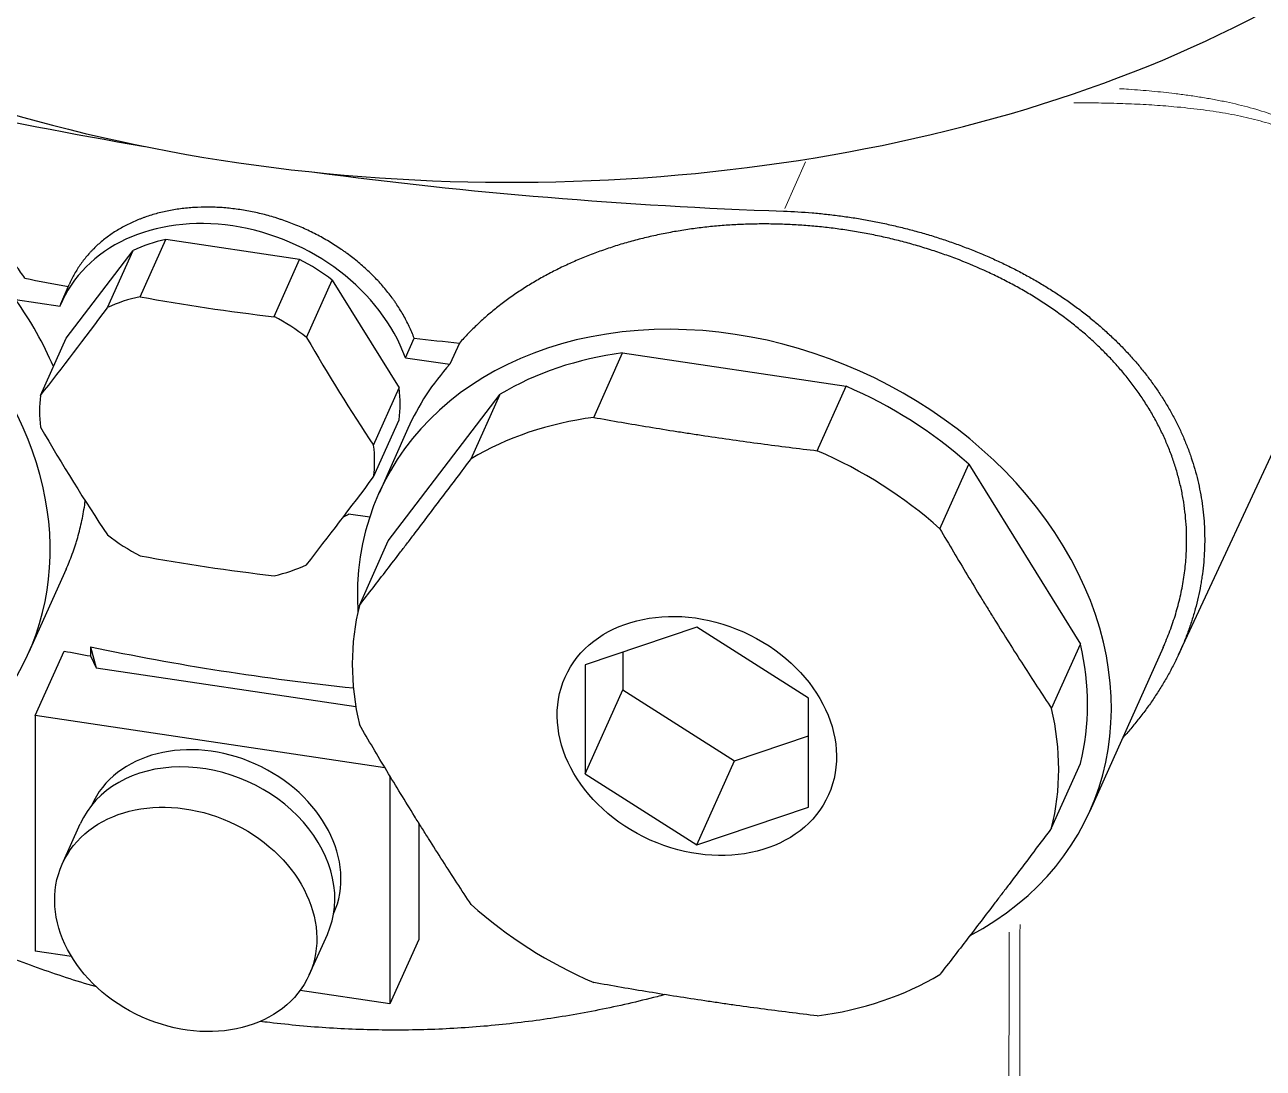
# Model space of a CAD drawing. Header units: millimetres. Extents: x 0 to 89100, y 0 to 63000.
# Drawn here: x 77914.38 to 77946.59, y 52885.99 to 52913.12 of the extents above; entities that cross this region are included whole.
import ezdxf

# ---------------------------------------------------------------- set-up
doc = ezdxf.new("R2010")
doc.units = ezdxf.units.MM
doc.header["$LTSCALE"] = 150
doc.layers.add('Visible', color=7, linetype='Continuous', lineweight=25)
doc.layers.add('Visible Narrow', color=7, linetype='Continuous', lineweight=18)

msp = doc.modelspace()

# ---------------------------------------------------------------- linework, layer by layer
at = {"layer": 'Visible'}
for p, q in [((77917.383, 52906.052), (77918.049, 52907.539)), ((77921.532, 52907.019), (77918.049, 52907.539)), ((77915.461, 52904.969), (77917.202, 52907.253)), ((77916.537, 52905.766), (77917.202, 52907.253)), ((77920.866, 52905.532), (77921.532, 52907.019)), ((77915.324, 52905.863), (77915.54, 52906.365)), ((77921.713, 52904.993), (77922.379, 52906.48)), ((77922.379, 52906.48), (77924.12, 52903.677)), ((77914.145, 52905.978), (77915.3, 52905.806)), ((77914.795, 52903.482), (77915.461, 52904.969)), ((77924.281, 52904.465), (77924.511, 52904.971)), ((77925.686, 52904.846), (77925.436, 52904.293)), ((77924.281, 52904.465), (77925.436, 52904.293)), ((77929.179, 52902.912), (77929.93, 52904.589)), ((77929.93, 52904.589), (77935.743, 52903.721)), ((77944.382, 52896.736), (77947.843, 52904.18)), ((77923.454, 52902.19), (77924.12, 52903.677)), ((77923.837, 52899.701), (77926.743, 52903.513)), ((77925.992, 52901.836), (77926.743, 52903.513)), ((77934.992, 52902.045), (77935.743, 52903.721)), ((77923.454, 52901.365), (77924.12, 52902.852)), ((77924.346, 52902.621), (77923.595, 52900.944)), ((77938.178, 52900.018), (77938.929, 52901.694)), ((77938.929, 52901.694), (77941.836, 52897.015)), ((77923.353, 52900.317), (77922.806, 52900.399)), ((77923.086, 52898.024), (77923.837, 52899.701)), ((77915.46, 52898.966), (77914.484, 52896.787)), ((77931.86, 52897.455), (77928.955, 52896.474)), ((77934.765, 52895.607), (77931.86, 52897.455)), ((77941.085, 52895.338), (77941.836, 52897.015)), ((77914.654, 52895.158), (77915.405, 52896.836)), ((77916.092, 52896.947), (77916.092, 52896.714)), ((77916.092, 52896.947), (77916.244, 52896.397)), ((77916.092, 52896.714), (77916.244, 52896.397)), ((77929.932, 52896.804), (77929.932, 52895.826)), ((77943.985, 52896.931), (77942.077, 52892.669)), ((77916.244, 52896.397), (77922.992, 52895.39)), ((77928.955, 52896.474), (77928.955, 52893.646)), ((77928.955, 52893.646), (77929.932, 52895.826)), ((77929.932, 52895.826), (77932.836, 52893.978)), ((77934.765, 52892.779), (77934.765, 52895.607)), ((77923.75, 52893.801), (77914.654, 52895.158)), ((77914.654, 52895.158), (77914.654, 52889.034)), ((77932.836, 52893.978), (77934.765, 52894.629)), ((77931.86, 52891.798), (77932.836, 52893.978)), ((77941.085, 52892.235), (77941.836, 52893.912)), ((77923.876, 52893.591), (77923.876, 52887.658)), ((77928.955, 52893.646), (77931.86, 52891.798)), ((77931.86, 52891.798), (77934.765, 52892.779)), ((77915.358, 52891.295), (77915.827, 52892.343)), ((77924.627, 52892.367), (77924.627, 52889.336)), ((77921.783, 52888.419), (77922.252, 52889.467)), ((77924.627, 52889.336), (77923.876, 52887.658)), ((77915.599, 52888.893), (77914.654, 52889.034)), ((77923.876, 52887.658), (77921.542, 52888.006))]:
    msp.add_line(p, q, dxfattribs=at)
for centre, major_axis, ratio, start_param, end_param in [((77927.017, 52925.685), (-28.854, 0), 0.57735, 0.268979, 2.312349), ((77938.749, 52952.02), (-75, -0.203), 0.584246, 1.125084, 1.281998), ((77905.243, 52900.925), (-9.241, 4.138), 0.790511, 2.946395, 6.478383), ((77938.749, 52952.02), (-75, -0.203), 0.584246, 1.3429, 1.507409), ((77919.79, 52903.911), (-4.449, 1.992), 0.790511, 3.794546, 6.310606), ((77919.79, 52903.911), (4.107, -1.839), 0.790511, 2.322121, 2.547043), ((77919.79, 52903.911), (4.107, -1.839), 0.790511, 1.274924, 1.499846), ((77938.749, 52948.018), (-75, -0.203), 0.584246, 1.238341, 1.254277), ((77919.125, 52902.424), (4.107, -1.839), 0.790511, 2.322121, 2.547043), ((77926.548, 52922.371), (29.715, 0), 0.57735, 4.398861, 4.519981), ((77905.994, 52902.602), (-9.241, 4.138), 0.790511, 3.852385, 4.070811), ((77923.089, 52921.203), (-15.949, -25.072), 0.111701, 0.859254, 0.980374), ((77919.125, 52902.424), (4.107, -1.839), 0.790511, 1.274924, 1.499846), ((77932.836, 52896.807), (-9.241, 4.138), 0.790511, 2.586185, 6.673441), ((77930.007, 52920.171), (-9.506, 28.153), 0.465649, 1.97648, 2.0976), ((77938.749, 52948.018), (-75, -0.203), 0.584246, 1.378208, 1.394152), ((77932.836, 52896.807), (8.659, -3.877), 0.790511, 2.232945, 2.63622), ((77933.587, 52898.484), (-9.241, 4.138), 0.790511, 6.034341, 6.283185), ((77919.125, 52902.424), (-4.107, 1.839), 0.790511, 0.227726, 0.452648), ((77919.79, 52903.911), (4.107, -1.839), 0.790511, 0.227726, 0.452648), ((77932.836, 52896.807), (8.659, -3.877), 0.790511, 1.185747, 1.589022), ((77932.085, 52895.13), (-8.659, 3.877), 0.790511, 5.374537, 5.777812), ((77923.089, 52917.835), (-9.506, 28.153), 0.465649, 1.97648, 2.0976), ((77919.125, 52902.424), (4.107, -1.839), 0.790511, 0.227726, 0.452648), ((77932.085, 52895.13), (-8.659, 3.877), 0.790511, 4.32734, 4.730615), ((77930.007, 52916.803), (-15.949, -25.072), 0.111701, 0.859254, 0.980374), ((77919.79, 52903.911), (-4.449, 1.992), 0.790511, 2.567968, 2.604143), ((77919.125, 52902.424), (4.107, -1.839), 0.790511, 4.416516, 4.641438), ((77926.548, 52915.635), (-29.715, 0), 0.57735, 1.257269, 1.378388), ((77919.125, 52902.424), (-4.107, 1.839), 0.790511, 2.322121, 2.547043), ((77932.085, 52895.13), (-8.659, 3.877), 0.790511, 0.13855, 0.541824), ((77932.836, 52896.807), (8.659, -3.877), 0.790511, 0.13855, 0.541824), ((77938.749, 52937.986), (-75, 0), 0.57735, 1.254286, 1.263947), ((77938.749, 52973.529), (46.871, 66.057), 0.886369, 3.509754, 3.604121), ((77932.085, 52895.13), (8.659, -3.877), 0.790511, 0.13855, 0.541824), ((77919.265, 52891.408), (-3.149, 1.41), 0.790511, 3.141624, 6.283154), ((77919.04, 52890.905), (3.212, -1.438), 0.790511, 0, 3.141593), ((77932.085, 52895.13), (8.659, -3.877), 0.790511, 4.32734, 4.730615), ((77932.085, 52895.13), (8.659, -3.877), 0.790511, 5.374537, 5.777812)]:
    msp.add_ellipse(centre, major_axis=major_axis, ratio=ratio, start_param=start_param, end_param=end_param, dxfattribs=at)
for centre, major_axis in [((77931.86, 52894.627), (3.423, -1.532)), ((77918.57, 52889.857), (-3.212, 1.438))]:
    msp.add_ellipse(centre, major_axis=major_axis, ratio=0.790511, dxfattribs=at)
for points, knots in [([(77914.384, 52906.532), (77914.312, 52906.64), (77914.237, 52906.746), (77914.161, 52906.851), (77914.085, 52906.957), (77914.006, 52907.061), (77913.926, 52907.165), (77913.845, 52907.268), (77913.763, 52907.371), (77913.679, 52907.473), (77913.595, 52907.574), (77913.509, 52907.674), (77913.421, 52907.773), (77913.378, 52907.823), (77913.333, 52907.872), (77913.289, 52907.921), (77913.244, 52907.97), (77913.199, 52908.018), (77913.154, 52908.067), (77913.062, 52908.164), (77912.969, 52908.26), (77912.875, 52908.355), (77912.78, 52908.45), (77912.683, 52908.543), (77912.585, 52908.636), (77912.486, 52908.729), (77912.386, 52908.82), (77912.285, 52908.911), (77912.183, 52909.001), (77912.08, 52909.09), (77911.975, 52909.177), (77911.871, 52909.265), (77911.765, 52909.351), (77911.657, 52909.436), (77911.55, 52909.521), (77911.441, 52909.604), (77911.332, 52909.686), (77911.222, 52909.768), (77911.111, 52909.848), (77910.999, 52909.926), (77910.887, 52910.005), (77910.774, 52910.082), (77910.661, 52910.157), (77910.547, 52910.232), (77910.433, 52910.306), (77910.317, 52910.377), (77910.26, 52910.413), (77910.202, 52910.449), (77910.144, 52910.484), (77910.086, 52910.519), (77910.028, 52910.553), (77909.97, 52910.588), (77909.853, 52910.656), (77909.735, 52910.723), (77909.617, 52910.788), (77909.498, 52910.853), (77909.379, 52910.916), (77909.259, 52910.978), (77909.14, 52911.04), (77909.019, 52911.1), (77908.898, 52911.158), (77908.778, 52911.216), (77908.657, 52911.272), (77908.535, 52911.327), (77908.414, 52911.381), (77908.292, 52911.433), (77908.17, 52911.484), (77908.048, 52911.535), (77907.925, 52911.584), (77907.803, 52911.631), (77907.68, 52911.678), (77907.558, 52911.723), (77907.435, 52911.766), (77907.312, 52911.809), (77907.189, 52911.851), (77907.067, 52911.89), (77906.944, 52911.93), (77906.821, 52911.967), (77906.698, 52912.003), (77906.576, 52912.038), (77906.453, 52912.072), (77906.331, 52912.103), (77906.208, 52912.135), (77906.086, 52912.164), (77905.964, 52912.192), (77905.843, 52912.22), (77905.721, 52912.246), (77905.6, 52912.269), (77905.478, 52912.293), (77905.358, 52912.315), (77905.237, 52912.334), (77905.177, 52912.344), (77905.117, 52912.353), (77905.057, 52912.362), (77904.997, 52912.371), (77904.938, 52912.379), (77904.878, 52912.387), (77904.758, 52912.403), (77904.639, 52912.417), (77904.521, 52912.428), (77904.402, 52912.44), (77904.284, 52912.449), (77904.167, 52912.457), (77904.049, 52912.465), (77903.933, 52912.47), (77903.817, 52912.473), (77903.7, 52912.477), (77903.585, 52912.478), (77903.471, 52912.477), (77903.356, 52912.477), (77903.242, 52912.474), (77903.13, 52912.469), (77903.017, 52912.464), (77902.905, 52912.457), (77902.795, 52912.448), (77902.684, 52912.439), (77902.575, 52912.427), (77902.467, 52912.414), (77902.358, 52912.401), (77902.251, 52912.385), (77902.146, 52912.368), (77902.04, 52912.351), (77901.936, 52912.331), (77901.833, 52912.309), (77901.73, 52912.288), (77901.628, 52912.264), (77901.528, 52912.239), (77901.428, 52912.213), (77901.329, 52912.186), (77901.232, 52912.156), (77901.134, 52912.126), (77901.038, 52912.094), (77900.943, 52912.06), (77900.848, 52912.026), (77900.754, 52911.99), (77900.662, 52911.952), (77900.569, 52911.914), (77900.479, 52911.874), (77900.389, 52911.832), (77900.3, 52911.789), (77900.213, 52911.745), (77900.127, 52911.698), (77900.041, 52911.652), (77899.956, 52911.604), (77899.874, 52911.553), (77899.791, 52911.503), (77899.71, 52911.45), (77899.631, 52911.396), (77899.552, 52911.341), (77899.475, 52911.285), (77899.4, 52911.227), (77899.325, 52911.168), (77899.252, 52911.108), (77899.18, 52911.046), (77899.109, 52910.984), (77899.04, 52910.92), (77898.973, 52910.855), (77898.905, 52910.789), (77898.84, 52910.721), (77898.777, 52910.652), (77898.713, 52910.582), (77898.651, 52910.511), (77898.592, 52910.437), (77898.532, 52910.364), (77898.474, 52910.288), (77898.419, 52910.211), (77898.363, 52910.133), (77898.31, 52910.054), (77898.258, 52909.973), (77898.207, 52909.892), (77898.158, 52909.809), (77898.111, 52909.725), (77898.064, 52909.64), (77898.019, 52909.554), (77897.976, 52909.466), (77897.954, 52909.42), (77897.932, 52909.372), (77897.91, 52909.325)], [0, 0, 0, 0, 0.547644, 0.547644, 0.547644, 1.094741, 1.094741, 1.094741, 1.640833, 1.640833, 1.640833, 2.185491, 2.185491, 2.185491, 2.457159, 2.457159, 2.457159, 2.728789, 2.728789, 2.728789, 3.27345, 3.27345, 3.27345, 3.819671, 3.819671, 3.819671, 4.367033, 4.367033, 4.367033, 4.915084, 4.915084, 4.915084, 5.463354, 5.463354, 5.463354, 6.011361, 6.011361, 6.011361, 6.558632, 6.558632, 6.558632, 7.104713, 7.104713, 7.104713, 7.649179, 7.649179, 7.649179, 7.920721, 7.920721, 7.920721, 8.192309, 8.192309, 8.192309, 8.736022, 8.736022, 8.736022, 9.280095, 9.280095, 9.280095, 9.824087, 9.824087, 9.824087, 10.367559, 10.367559, 10.367559, 10.910508, 10.910508, 10.910508, 11.453615, 11.453615, 11.453615, 11.996536, 11.996536, 11.996536, 12.539395, 12.539395, 12.539395, 13.082219, 13.082219, 13.082219, 13.625021, 13.625021, 13.625021, 14.167842, 14.167842, 14.167842, 14.710926, 14.710926, 14.710926, 15.254109, 15.254109, 15.254109, 15.525609, 15.525609, 15.525609, 15.797128, 15.797128, 15.797128, 16.341468, 16.341468, 16.341468, 16.887358, 16.887358, 16.887358, 17.434433, 17.434433, 17.434433, 17.982297, 17.982297, 17.982297, 18.53053, 18.53053, 18.53053, 19.078704, 19.078704, 19.078704, 19.626388, 19.626388, 19.626388, 20.173162, 20.173162, 20.173162, 20.718623, 20.718623, 20.718623, 21.2624, 21.2624, 21.2624, 21.806164, 21.806164, 21.806164, 22.351644, 22.351644, 22.351644, 22.898431, 22.898431, 22.898431, 23.446093, 23.446093, 23.446093, 23.994184, 23.994184, 23.994184, 24.542258, 24.542258, 24.542258, 25.089877, 25.089877, 25.089877, 25.636625, 25.636625, 25.636625, 26.182115, 26.182115, 26.182115, 26.726004, 26.726004, 26.726004, 27.269607, 27.269607, 27.269607, 27.814874, 27.814874, 27.814874, 28.361352, 28.361352, 28.361352, 28.908552, 28.908552, 28.908552, 29.455976, 29.455976, 29.455976, 30.003137, 30.003137, 30.003137, 30.294531, 30.294531, 30.294531, 30.294531]), ([(77924.511, 52904.971), (77924.491, 52905.023), (77924.47, 52905.074), (77924.448, 52905.126), (77924.427, 52905.178), (77924.404, 52905.229), (77924.379, 52905.28), (77924.355, 52905.331), (77924.33, 52905.382), (77924.303, 52905.433), (77924.277, 52905.483), (77924.25, 52905.534), (77924.221, 52905.584), (77924.192, 52905.633), (77924.163, 52905.683), (77924.132, 52905.732), (77924.101, 52905.781), (77924.069, 52905.829), (77924.037, 52905.878), (77924.02, 52905.902), (77924.004, 52905.925), (77923.987, 52905.949), (77923.97, 52905.973), (77923.953, 52905.997), (77923.936, 52906.02), (77923.901, 52906.068), (77923.865, 52906.115), (77923.828, 52906.161), (77923.791, 52906.208), (77923.753, 52906.254), (77923.715, 52906.299), (77923.676, 52906.345), (77923.636, 52906.39), (77923.595, 52906.435), (77923.554, 52906.48), (77923.512, 52906.524), (77923.469, 52906.567), (77923.427, 52906.611), (77923.383, 52906.654), (77923.338, 52906.696), (77923.294, 52906.739), (77923.249, 52906.781), (77923.202, 52906.822), (77923.156, 52906.863), (77923.109, 52906.903), (77923.062, 52906.943), (77923.014, 52906.983), (77922.965, 52907.022), (77922.916, 52907.061), (77922.867, 52907.099), (77922.817, 52907.136), (77922.767, 52907.173), (77922.742, 52907.192), (77922.716, 52907.21), (77922.691, 52907.228), (77922.665, 52907.246), (77922.64, 52907.264), (77922.614, 52907.282), (77922.562, 52907.317), (77922.51, 52907.352), (77922.456, 52907.386), (77922.403, 52907.42), (77922.349, 52907.453), (77922.295, 52907.486), (77922.24, 52907.519), (77922.185, 52907.55), (77922.129, 52907.581), (77922.073, 52907.612), (77922.017, 52907.643), (77921.96, 52907.672), (77921.903, 52907.702), (77921.846, 52907.73), (77921.788, 52907.758), (77921.73, 52907.786), (77921.672, 52907.813), (77921.613, 52907.839), (77921.555, 52907.865), (77921.496, 52907.89), (77921.436, 52907.914), (77921.377, 52907.938), (77921.317, 52907.961), (77921.257, 52907.984), (77921.198, 52908.006), (77921.137, 52908.028), (77921.077, 52908.048), (77921.047, 52908.058), (77921.017, 52908.068), (77920.987, 52908.078), (77920.956, 52908.088), (77920.926, 52908.098), (77920.896, 52908.107), (77920.835, 52908.126), (77920.774, 52908.143), (77920.713, 52908.16), (77920.591, 52908.194), (77920.469, 52908.223), (77920.346, 52908.25), (77920.284, 52908.263), (77920.223, 52908.275), (77920.161, 52908.286), (77920.1, 52908.297), (77920.038, 52908.307), (77919.976, 52908.316), (77919.853, 52908.334), (77919.73, 52908.349), (77919.608, 52908.359), (77919.546, 52908.365), (77919.485, 52908.369), (77919.424, 52908.372), (77919.363, 52908.376), (77919.302, 52908.378), (77919.241, 52908.379), (77919.12, 52908.382), (77918.999, 52908.381), (77918.879, 52908.375), (77918.819, 52908.373), (77918.76, 52908.369), (77918.7, 52908.364), (77918.641, 52908.36), (77918.582, 52908.354), (77918.523, 52908.347), (77918.464, 52908.341), (77918.406, 52908.333), (77918.348, 52908.324), (77918.29, 52908.316), (77918.232, 52908.306), (77918.175, 52908.295), (77918.118, 52908.285), (77918.061, 52908.273), (77918.005, 52908.261), (77917.949, 52908.248), (77917.894, 52908.234), (77917.839, 52908.22), (77917.784, 52908.205), (77917.73, 52908.19), (77917.677, 52908.173), (77917.623, 52908.157), (77917.57, 52908.139), (77917.518, 52908.121), (77917.492, 52908.112), (77917.466, 52908.103), (77917.441, 52908.093), (77917.415, 52908.084), (77917.389, 52908.074), (77917.364, 52908.064), (77917.313, 52908.043), (77917.263, 52908.022), (77917.213, 52908), (77917.164, 52907.978), (77917.115, 52907.955), (77917.067, 52907.931), (77917.018, 52907.907), (77916.971, 52907.882), (77916.924, 52907.856), (77916.878, 52907.831), (77916.832, 52907.804), (77916.787, 52907.776), (77916.741, 52907.749), (77916.697, 52907.72), (77916.654, 52907.691), (77916.61, 52907.661), (77916.568, 52907.631), (77916.526, 52907.6), (77916.485, 52907.569), (77916.444, 52907.537), (77916.404, 52907.505), (77916.365, 52907.472), (77916.326, 52907.439), (77916.288, 52907.405), (77916.25, 52907.371), (77916.214, 52907.336), (77916.178, 52907.3), (77916.16, 52907.282), (77916.142, 52907.264), (77916.125, 52907.246), (77916.108, 52907.228), (77916.091, 52907.21), (77916.074, 52907.191), (77916.04, 52907.154), (77916.007, 52907.116), (77915.975, 52907.078), (77915.944, 52907.039), (77915.913, 52907), (77915.883, 52906.96), (77915.853, 52906.92), (77915.824, 52906.879), (77915.797, 52906.838), (77915.769, 52906.796), (77915.743, 52906.754), (77915.717, 52906.712), (77915.692, 52906.669), (77915.667, 52906.626), (77915.644, 52906.582), (77915.621, 52906.538), (77915.598, 52906.494), (77915.577, 52906.449), (77915.564, 52906.421), (77915.552, 52906.393), (77915.54, 52906.365)], [0, 0, 0, 0, 0.256814, 0.256814, 0.256814, 0.513728, 0.513728, 0.513728, 0.77053, 0.77053, 0.77053, 1.027013, 1.027013, 1.027013, 1.282976, 1.282976, 1.282976, 1.538232, 1.538232, 1.538232, 1.665541, 1.665541, 1.665541, 1.792857, 1.792857, 1.792857, 2.048122, 2.048122, 2.048122, 2.30409, 2.30409, 2.30409, 2.560575, 2.560575, 2.560575, 2.817378, 2.817378, 2.817378, 3.07429, 3.07429, 3.07429, 3.331103, 3.331103, 3.331103, 3.587609, 3.587609, 3.587609, 3.843607, 3.843607, 3.843607, 4.098911, 4.098911, 4.098911, 4.226249, 4.226249, 4.226249, 4.353539, 4.353539, 4.353539, 4.608755, 4.608755, 4.608755, 4.864686, 4.864686, 4.864686, 5.121146, 5.121146, 5.121146, 5.377937, 5.377937, 5.377937, 5.634849, 5.634849, 5.634849, 5.891672, 5.891672, 5.891672, 6.148199, 6.148199, 6.148199, 6.404229, 6.404229, 6.404229, 6.659574, 6.659574, 6.659574, 6.786937, 6.786937, 6.786937, 6.914156, 6.914156, 6.914156, 7.168678, 7.168678, 7.168678, 7.67759, 7.67759, 7.67759, 7.932004, 7.932004, 7.932004, 8.186406, 8.186406, 8.186406, 8.695252, 8.695252, 8.695252, 8.949838, 8.949838, 8.949838, 9.204386, 9.204386, 9.204386, 9.714463, 9.714463, 9.714463, 9.97056, 9.97056, 9.97056, 10.227132, 10.227132, 10.227132, 10.483977, 10.483977, 10.483977, 10.740887, 10.740887, 10.740887, 10.99765, 10.99765, 10.99765, 11.254061, 11.254061, 11.254061, 11.50992, 11.50992, 11.50992, 11.765043, 11.765043, 11.765043, 11.892304, 11.892304, 11.892304, 12.019694, 12.019694, 12.019694, 12.275086, 12.275086, 12.275086, 12.531151, 12.531151, 12.531151, 12.787702, 12.787702, 12.787702, 13.044537, 13.044537, 13.044537, 13.301447, 13.301447, 13.301447, 13.558224, 13.558224, 13.558224, 13.81466, 13.81466, 13.81466, 14.070556, 14.070556, 14.070556, 14.32573, 14.32573, 14.32573, 14.453004, 14.453004, 14.453004, 14.580324, 14.580324, 14.580324, 14.83541, 14.83541, 14.83541, 15.090934, 15.090934, 15.090934, 15.3467, 15.3467, 15.3467, 15.602505, 15.602505, 15.602505, 15.858147, 15.858147, 15.858147, 16.113426, 16.113426, 16.113426, 16.270442, 16.270442, 16.270442, 16.270442]), ([(77934.117, 52908.276), (77934.364, 52908.268), (77934.612, 52908.253), (77934.859, 52908.232), (77934.983, 52908.222), (77935.106, 52908.21), (77935.229, 52908.197), (77935.353, 52908.183), (77935.476, 52908.168), (77935.598, 52908.152), (77935.721, 52908.135), (77935.844, 52908.117), (77935.967, 52908.098), (77936.09, 52908.078), (77936.212, 52908.057), (77936.334, 52908.035), (77936.456, 52908.012), (77936.578, 52907.988), (77936.7, 52907.962), (77936.821, 52907.937), (77936.943, 52907.909), (77937.063, 52907.881), (77937.184, 52907.852), (77937.304, 52907.822), (77937.424, 52907.791), (77937.543, 52907.759), (77937.662, 52907.726), (77937.78, 52907.691), (77937.899, 52907.657), (77938.016, 52907.621), (77938.133, 52907.583), (77938.25, 52907.546), (77938.366, 52907.507), (77938.481, 52907.467), (77938.596, 52907.427), (77938.71, 52907.385), (77938.823, 52907.342), (77938.936, 52907.299), (77939.049, 52907.255), (77939.16, 52907.209), (77939.271, 52907.164), (77939.381, 52907.117), (77939.49, 52907.069), (77939.544, 52907.045), (77939.598, 52907.02), (77939.652, 52906.995), (77939.706, 52906.971), (77939.76, 52906.946), (77939.813, 52906.92), (77939.92, 52906.869), (77940.026, 52906.817), (77940.13, 52906.763), (77940.236, 52906.71), (77940.339, 52906.655), (77940.442, 52906.598), (77940.545, 52906.542), (77940.647, 52906.484), (77940.747, 52906.425), (77940.848, 52906.366), (77940.947, 52906.305), (77941.045, 52906.244), (77941.144, 52906.182), (77941.24, 52906.119), (77941.336, 52906.055), (77941.431, 52905.99), (77941.525, 52905.925), (77941.618, 52905.858), (77941.71, 52905.791), (77941.801, 52905.724), (77941.891, 52905.654), (77941.981, 52905.585), (77942.069, 52905.515), (77942.155, 52905.444), (77942.241, 52905.372), (77942.326, 52905.3), (77942.409, 52905.226), (77942.492, 52905.153), (77942.574, 52905.078), (77942.653, 52905.003), (77942.733, 52904.927), (77942.811, 52904.851), (77942.887, 52904.773), (77942.963, 52904.696), (77943.037, 52904.617), (77943.11, 52904.537), (77943.183, 52904.457), (77943.254, 52904.376), (77943.323, 52904.294), (77943.392, 52904.212), (77943.46, 52904.129), (77943.526, 52904.044), (77943.592, 52903.96), (77943.656, 52903.875), (77943.718, 52903.789), (77943.78, 52903.702), (77943.84, 52903.615), (77943.898, 52903.527), (77943.956, 52903.439), (77944.012, 52903.349), (77944.066, 52903.259), (77944.12, 52903.17), (77944.172, 52903.079), (77944.222, 52902.987), (77944.272, 52902.896), (77944.32, 52902.803), (77944.366, 52902.71), (77944.411, 52902.618), (77944.455, 52902.524), (77944.496, 52902.43), (77944.537, 52902.336), (77944.576, 52902.241), (77944.613, 52902.145), (77944.65, 52902.05), (77944.685, 52901.954), (77944.717, 52901.858), (77944.749, 52901.762), (77944.78, 52901.665), (77944.808, 52901.567), (77944.836, 52901.47), (77944.862, 52901.371), (77944.885, 52901.272), (77944.909, 52901.173), (77944.93, 52901.074), (77944.949, 52900.974), (77944.968, 52900.874), (77944.985, 52900.774), (77944.999, 52900.673), (77945.014, 52900.572), (77945.026, 52900.471), (77945.035, 52900.369), (77945.045, 52900.268), (77945.052, 52900.166), (77945.057, 52900.064), (77945.062, 52899.962), (77945.065, 52899.86), (77945.065, 52899.758), (77945.066, 52899.656), (77945.064, 52899.554), (77945.059, 52899.452), (77945.055, 52899.35), (77945.048, 52899.247), (77945.039, 52899.145), (77945.03, 52899.044), (77945.019, 52898.942), (77945.005, 52898.84), (77944.998, 52898.79), (77944.991, 52898.739), (77944.983, 52898.688), (77944.975, 52898.638), (77944.967, 52898.587), (77944.958, 52898.537), (77944.939, 52898.435), (77944.919, 52898.334), (77944.896, 52898.233), (77944.873, 52898.132), (77944.848, 52898.031), (77944.821, 52897.931), (77944.793, 52897.83), (77944.764, 52897.729), (77944.732, 52897.629), (77944.7, 52897.529), (77944.665, 52897.429), (77944.629, 52897.33), (77944.592, 52897.23), (77944.554, 52897.131), (77944.513, 52897.033), (77944.472, 52896.935), (77944.429, 52896.837), (77944.384, 52896.739), (77944.339, 52896.642), (77944.291, 52896.546), (77944.242, 52896.45), (77944.193, 52896.354), (77944.141, 52896.259), (77944.088, 52896.164), (77944.035, 52896.07), (77943.979, 52895.977), (77943.922, 52895.884), (77943.865, 52895.792), (77943.806, 52895.7), (77943.745, 52895.609), (77943.714, 52895.564), (77943.683, 52895.519), (77943.652, 52895.474), (77943.62, 52895.43), (77943.588, 52895.385), (77943.556, 52895.34), (77943.491, 52895.252), (77943.424, 52895.163), (77943.356, 52895.076), (77943.287, 52894.989), (77943.216, 52894.903), (77943.144, 52894.817), (77943.074, 52894.735), (77943.003, 52894.654), (77942.93, 52894.574)], [0, 0, 0, 0, 0.992128, 0.992128, 0.992128, 1.48835, 1.48835, 1.48835, 1.984511, 1.984511, 1.984511, 2.481689, 2.481689, 2.481689, 2.980163, 2.980163, 2.980163, 3.479687, 3.479687, 3.479687, 3.979993, 3.979993, 3.979993, 4.480793, 4.480793, 4.480793, 4.981792, 4.981792, 4.981792, 5.482687, 5.482687, 5.482687, 5.983175, 5.983175, 5.983175, 6.482958, 6.482958, 6.482958, 6.981751, 6.981751, 6.981751, 7.479281, 7.479281, 7.479281, 7.727495, 7.727495, 7.727495, 7.975713, 7.975713, 7.975713, 8.473268, 8.473268, 8.473268, 8.972089, 8.972089, 8.972089, 9.471888, 9.471888, 9.471888, 9.972362, 9.972362, 9.972362, 10.473204, 10.473204, 10.473204, 10.974102, 10.974102, 10.974102, 11.474749, 11.474749, 11.474749, 11.974849, 11.974849, 11.974849, 12.47412, 12.47412, 12.47412, 12.9723, 12.9723, 12.9723, 13.469157, 13.469157, 13.469157, 13.965938, 13.965938, 13.965938, 14.464216, 14.464216, 14.464216, 14.963673, 14.963673, 14.963673, 15.463965, 15.463965, 15.463965, 15.964741, 15.964741, 15.964741, 16.465651, 16.465651, 16.465651, 16.96635, 16.96635, 16.96635, 17.466505, 17.466505, 17.466505, 17.965807, 17.965807, 17.965807, 18.463974, 18.463974, 18.463974, 18.960764, 18.960764, 18.960764, 19.457641, 19.457641, 19.457641, 19.956017, 19.956017, 19.956017, 20.45557, 20.45557, 20.45557, 20.955954, 20.955954, 20.955954, 21.456803, 21.456803, 21.456803, 21.957743, 21.957743, 21.957743, 22.458399, 22.458399, 22.458399, 22.958406, 22.958406, 22.958406, 23.457416, 23.457416, 23.457416, 23.955108, 23.955108, 23.955108, 24.203369, 24.203369, 24.203369, 24.451555, 24.451555, 24.451555, 24.949044, 24.949044, 24.949044, 25.447827, 25.447827, 25.447827, 25.947626, 25.947626, 25.947626, 26.448127, 26.448127, 26.448127, 26.948991, 26.948991, 26.948991, 27.449865, 27.449865, 27.449865, 27.950387, 27.950387, 27.950387, 28.450192, 28.450192, 28.450192, 28.948926, 28.948926, 28.948926, 29.446249, 29.446249, 29.446249, 29.694369, 29.694369, 29.694369, 29.942738, 29.942738, 29.942738, 30.440486, 30.440486, 30.440486, 30.939396, 30.939396, 30.939396, 31.419225, 31.419225, 31.419225, 31.419225]), ([(77944.596, 52899.716), (77944.596, 52899.827), (77944.594, 52899.937), (77944.588, 52900.048), (77944.582, 52900.158), (77944.573, 52900.268), (77944.562, 52900.378), (77944.55, 52900.488), (77944.536, 52900.598), (77944.519, 52900.707), (77944.502, 52900.816), (77944.482, 52900.925), (77944.459, 52901.033), (77944.447, 52901.087), (77944.435, 52901.141), (77944.422, 52901.195), (77944.41, 52901.249), (77944.396, 52901.303), (77944.382, 52901.356), (77944.353, 52901.463), (77944.322, 52901.57), (77944.288, 52901.676), (77944.254, 52901.782), (77944.217, 52901.887), (77944.178, 52901.991), (77944.138, 52902.096), (77944.096, 52902.2), (77944.051, 52902.302), (77944.029, 52902.354), (77944.006, 52902.405), (77943.982, 52902.456), (77943.958, 52902.507), (77943.934, 52902.557), (77943.909, 52902.608), (77943.858, 52902.709), (77943.806, 52902.809), (77943.75, 52902.909), (77943.695, 52903.008), (77943.637, 52903.107), (77943.576, 52903.204), (77943.515, 52903.302), (77943.452, 52903.398), (77943.387, 52903.494), (77943.321, 52903.589), (77943.253, 52903.683), (77943.182, 52903.776), (77943.112, 52903.869), (77943.039, 52903.961), (77942.964, 52904.052), (77942.889, 52904.142), (77942.812, 52904.231), (77942.733, 52904.319), (77942.653, 52904.407), (77942.572, 52904.493), (77942.489, 52904.578), (77942.405, 52904.663), (77942.32, 52904.747), (77942.232, 52904.829), (77942.144, 52904.912), (77942.054, 52904.993), (77941.962, 52905.073), (77941.87, 52905.153), (77941.776, 52905.231), (77941.679, 52905.308), (77941.583, 52905.385), (77941.485, 52905.461), (77941.385, 52905.535), (77941.285, 52905.61), (77941.183, 52905.682), (77941.079, 52905.754), (77940.976, 52905.825), (77940.87, 52905.895), (77940.763, 52905.963), (77940.656, 52906.031), (77940.547, 52906.097), (77940.437, 52906.162), (77940.327, 52906.227), (77940.215, 52906.29), (77940.102, 52906.351), (77939.989, 52906.413), (77939.875, 52906.472), (77939.759, 52906.53), (77939.644, 52906.588), (77939.527, 52906.645), (77939.409, 52906.699), (77939.173, 52906.808), (77938.932, 52906.91), (77938.686, 52907.006), (77938.562, 52907.054), (77938.438, 52907.1), (77938.312, 52907.144), (77938.187, 52907.189), (77938.06, 52907.232), (77937.932, 52907.272), (77937.804, 52907.313), (77937.675, 52907.353), (77937.546, 52907.39), (77937.416, 52907.427), (77937.286, 52907.463), (77937.154, 52907.496), (77937.023, 52907.53), (77936.891, 52907.562), (77936.759, 52907.592), (77936.626, 52907.622), (77936.493, 52907.65), (77936.36, 52907.676), (77936.226, 52907.702), (77936.092, 52907.726), (77935.958, 52907.748), (77935.824, 52907.771), (77935.69, 52907.791), (77935.555, 52907.81), (77935.488, 52907.819), (77935.421, 52907.827), (77935.353, 52907.836), (77935.286, 52907.844), (77935.219, 52907.852), (77935.151, 52907.859), (77935.016, 52907.874), (77934.881, 52907.886), (77934.746, 52907.897), (77934.611, 52907.908), (77934.475, 52907.917), (77934.34, 52907.924), (77934.204, 52907.931), (77934.069, 52907.936), (77933.934, 52907.939), (77933.798, 52907.942), (77933.663, 52907.943), (77933.528, 52907.942), (77933.393, 52907.942), (77933.258, 52907.939), (77933.123, 52907.934), (77932.988, 52907.93), (77932.854, 52907.923), (77932.719, 52907.914), (77932.652, 52907.91), (77932.585, 52907.905), (77932.519, 52907.9), (77932.452, 52907.895), (77932.385, 52907.889), (77932.319, 52907.883), (77932.185, 52907.87), (77932.052, 52907.855), (77931.92, 52907.839), (77931.787, 52907.822), (77931.655, 52907.804), (77931.523, 52907.783), (77931.391, 52907.763), (77931.26, 52907.74), (77931.13, 52907.716), (77931, 52907.691), (77930.87, 52907.664), (77930.741, 52907.636), (77930.612, 52907.607), (77930.485, 52907.577), (77930.358, 52907.544), (77930.231, 52907.512), (77930.105, 52907.477), (77929.981, 52907.441), (77929.856, 52907.404), (77929.733, 52907.366), (77929.611, 52907.326), (77929.489, 52907.286), (77929.368, 52907.243), (77929.249, 52907.199), (77929.13, 52907.155), (77929.012, 52907.11), (77928.896, 52907.062), (77928.838, 52907.038), (77928.781, 52907.014), (77928.724, 52906.989), (77928.667, 52906.965), (77928.61, 52906.939), (77928.553, 52906.914), (77928.44, 52906.862), (77928.328, 52906.809), (77928.218, 52906.754), (77928.108, 52906.699), (77927.999, 52906.642), (77927.892, 52906.583), (77927.784, 52906.524), (77927.679, 52906.463), (77927.575, 52906.401), (77927.471, 52906.338), (77927.369, 52906.274), (77927.268, 52906.208), (77927.168, 52906.142), (77927.069, 52906.074), (77926.973, 52906.004), (77926.876, 52905.935), (77926.782, 52905.863), (77926.689, 52905.79), (77926.597, 52905.718), (77926.507, 52905.643), (77926.418, 52905.567), (77926.33, 52905.491), (77926.244, 52905.414), (77926.161, 52905.335), (77926.077, 52905.256), (77925.996, 52905.176), (77925.917, 52905.095), (77925.877, 52905.054), (77925.838, 52905.013), (77925.8, 52904.971), (77925.762, 52904.93), (77925.724, 52904.888), (77925.686, 52904.846)], [0, 0, 0, 0, 0.542884, 0.542884, 0.542884, 1.085794, 1.085794, 1.085794, 1.628685, 1.628685, 1.628685, 2.17173, 2.17173, 2.17173, 2.443161, 2.443161, 2.443161, 2.714596, 2.714596, 2.714596, 3.25791, 3.25791, 3.25791, 3.801433, 3.801433, 3.801433, 4.344685, 4.344685, 4.344685, 4.616109, 4.616109, 4.616109, 4.887813, 4.887813, 4.887813, 5.43222, 5.43222, 5.43222, 5.97764, 5.97764, 5.97764, 6.523652, 6.523652, 6.523652, 7.069803, 7.069803, 7.069803, 7.61562, 7.61562, 7.61562, 8.160623, 8.160623, 8.160623, 8.704343, 8.704343, 8.704343, 9.247772, 9.247772, 9.247772, 9.792838, 9.792838, 9.792838, 10.339235, 10.339235, 10.339235, 10.886587, 10.886587, 10.886587, 11.434483, 11.434483, 11.434483, 11.982493, 11.982493, 11.982493, 12.530177, 12.530177, 12.530177, 13.077096, 13.077096, 13.077096, 13.622819, 13.622819, 13.622819, 14.16694, 14.16694, 14.16694, 15.255235, 15.255235, 15.255235, 15.801595, 15.801595, 15.801595, 16.348946, 16.348946, 16.348946, 16.896867, 16.896867, 16.896867, 17.444928, 17.444928, 17.444928, 17.992698, 17.992698, 17.992698, 18.539757, 18.539757, 18.539757, 19.085704, 19.085704, 19.085704, 19.630171, 19.630171, 19.630171, 19.901745, 19.901745, 19.901745, 20.173136, 20.173136, 20.173136, 20.715964, 20.715964, 20.715964, 21.258691, 21.258691, 21.258691, 21.801401, 21.801401, 21.801401, 22.344126, 22.344126, 22.344126, 22.887104, 22.887104, 22.887104, 23.430209, 23.430209, 23.430209, 23.701677, 23.701677, 23.701677, 23.973126, 23.973126, 23.973126, 24.517356, 24.517356, 24.517356, 25.063208, 25.063208, 25.063208, 25.610259, 25.610259, 25.610259, 26.158056, 26.158056, 26.158056, 26.706128, 26.706128, 26.706128, 27.254006, 27.254006, 27.254006, 27.801224, 27.801224, 27.801224, 28.347343, 28.347343, 28.347343, 28.891957, 28.891957, 28.891957, 29.163585, 29.163585, 29.163585, 29.435167, 29.435167, 29.435167, 29.979729, 29.979729, 29.979729, 30.525835, 30.525835, 30.525835, 31.07306, 31.07306, 31.07306, 31.620946, 31.620946, 31.620946, 32.169021, 32.169021, 32.169021, 32.716803, 32.716803, 32.716803, 33.263821, 33.263821, 33.263821, 33.809626, 33.809626, 33.809626, 34.353802, 34.353802, 34.353802, 34.625282, 34.625282, 34.625282, 34.897099, 34.897099, 34.897099, 34.897099]), ([(77929.179, 52902.912), (77929.418, 52902.869), (77929.657, 52902.827), (77929.897, 52902.785), (77930.136, 52902.744), (77930.377, 52902.703), (77930.617, 52902.663), (77930.858, 52902.624), (77931.099, 52902.585), (77931.34, 52902.547), (77931.461, 52902.528), (77931.582, 52902.509), (77931.703, 52902.491), (77931.824, 52902.472), (77931.945, 52902.454), (77932.066, 52902.436), (77932.308, 52902.399), (77932.551, 52902.364), (77932.794, 52902.33), (77933.037, 52902.295), (77933.281, 52902.262), (77933.525, 52902.23), (77933.769, 52902.197), (77934.013, 52902.165), (77934.257, 52902.135), (77934.502, 52902.104), (77934.747, 52902.074), (77934.992, 52902.045)], [0, 0, 0, 0, 1.001074, 1.001074, 1.001074, 2.00226, 2.00226, 2.00226, 3.003465, 3.003465, 3.003465, 3.504049, 3.504049, 3.504049, 4.004609, 4.004609, 4.004609, 5.005639, 5.005639, 5.005639, 6.006706, 6.006706, 6.006706, 7.00786, 7.00786, 7.00786, 8.009049, 8.009049, 8.009049, 8.009049]), ([(77923.086, 52898.024), (77923.204, 52898.176), (77923.322, 52898.329), (77923.441, 52898.482), (77923.559, 52898.636), (77923.678, 52898.79), (77923.798, 52898.945), (77923.917, 52899.1), (77924.037, 52899.257), (77924.158, 52899.414), (77924.218, 52899.492), (77924.278, 52899.571), (77924.339, 52899.65), (77924.399, 52899.729), (77924.459, 52899.808), (77924.52, 52899.888), (77924.641, 52900.047), (77924.763, 52900.206), (77924.885, 52900.367), (77925.007, 52900.528), (77925.129, 52900.689), (77925.252, 52900.852), (77925.374, 52901.014), (77925.498, 52901.177), (77925.621, 52901.342), (77925.744, 52901.506), (77925.868, 52901.671), (77925.992, 52901.836)], [0, 0, 0, 0, 1.001074, 1.001074, 1.001074, 2.00226, 2.00226, 2.00226, 3.003465, 3.003465, 3.003465, 3.504049, 3.504049, 3.504049, 4.004609, 4.004609, 4.004609, 5.005639, 5.005639, 5.005639, 6.006706, 6.006706, 6.006706, 7.00786, 7.00786, 7.00786, 8.009049, 8.009049, 8.009049, 8.009049]), ([(77915.46, 52898.966), (77915.487, 52899.026), (77915.513, 52899.087), (77915.538, 52899.148), (77915.566, 52899.218), (77915.594, 52899.288), (77915.62, 52899.359), (77915.646, 52899.43), (77915.67, 52899.502), (77915.694, 52899.573), (77915.706, 52899.609), (77915.717, 52899.645), (77915.728, 52899.681), (77915.739, 52899.718), (77915.75, 52899.754), (77915.76, 52899.79), (77915.781, 52899.863), (77915.801, 52899.937), (77915.819, 52900.01), (77915.838, 52900.084), (77915.855, 52900.159), (77915.87, 52900.234), (77915.886, 52900.309), (77915.901, 52900.384), (77915.914, 52900.46), (77915.927, 52900.535), (77915.939, 52900.612), (77915.95, 52900.688), (77915.952, 52900.706), (77915.954, 52900.724), (77915.957, 52900.742)], [38.271832, 38.271832, 38.271832, 38.271832, 38.611185, 38.611185, 38.611185, 38.998557, 38.998557, 38.998557, 39.385114, 39.385114, 39.385114, 39.578049, 39.578049, 39.578049, 39.770998, 39.770998, 39.770998, 40.157316, 40.157316, 40.157316, 40.544068, 40.544068, 40.544068, 40.931098, 40.931098, 40.931098, 41.318244, 41.318244, 41.318244, 41.408156, 41.408156, 41.408156, 41.408156]), ([(77938.178, 52900.018), (77938.296, 52899.816), (77938.414, 52899.615), (77938.533, 52899.415), (77938.652, 52899.214), (77938.771, 52899.015), (77938.89, 52898.816), (77939.01, 52898.618), (77939.13, 52898.42), (77939.25, 52898.223), (77939.31, 52898.125), (77939.371, 52898.026), (77939.431, 52897.928), (77939.491, 52897.83), (77939.552, 52897.733), (77939.612, 52897.635), (77939.733, 52897.44), (77939.855, 52897.246), (77939.977, 52897.053), (77940.099, 52896.859), (77940.221, 52896.667), (77940.344, 52896.476), (77940.467, 52896.284), (77940.59, 52896.094), (77940.713, 52895.904), (77940.837, 52895.715), (77940.961, 52895.526), (77941.085, 52895.338)], [0, 0, 0, 0, 1.001074, 1.001074, 1.001074, 2.00226, 2.00226, 2.00226, 3.003465, 3.003465, 3.003465, 3.504049, 3.504049, 3.504049, 4.004609, 4.004609, 4.004609, 5.005639, 5.005639, 5.005639, 6.006706, 6.006706, 6.006706, 7.00786, 7.00786, 7.00786, 8.009049, 8.009049, 8.009049, 8.009049]), ([(77943.985, 52896.931), (77944, 52896.965), (77944.015, 52896.998), (77944.029, 52897.032), (77944.061, 52897.104), (77944.091, 52897.177), (77944.119, 52897.25), (77944.148, 52897.323), (77944.175, 52897.396), (77944.202, 52897.47), (77944.228, 52897.543), (77944.252, 52897.617), (77944.276, 52897.691), (77944.3, 52897.765), (77944.322, 52897.839), (77944.343, 52897.913), (77944.364, 52897.987), (77944.384, 52898.062), (77944.402, 52898.136), (77944.42, 52898.211), (77944.438, 52898.286), (77944.453, 52898.361), (77944.485, 52898.51), (77944.512, 52898.661), (77944.533, 52898.811), (77944.543, 52898.886), (77944.553, 52898.962), (77944.561, 52899.037), (77944.569, 52899.113), (77944.575, 52899.188), (77944.58, 52899.264), (77944.591, 52899.414), (77944.596, 52899.565), (77944.596, 52899.716)], [38.262275, 38.262275, 38.262275, 38.262275, 38.433715, 38.433715, 38.433715, 38.804441, 38.804441, 38.804441, 39.174536, 39.174536, 39.174536, 39.543887, 39.543887, 39.543887, 39.912799, 39.912799, 39.912799, 40.28191, 40.28191, 40.28191, 40.651084, 40.651084, 40.651084, 41.389046, 41.389046, 41.389046, 41.758005, 41.758005, 41.758005, 42.127023, 42.127023, 42.127023, 42.864756, 42.864756, 42.864756, 42.864756]), ([(77925.992, 52890.242), (77925.868, 52890.43), (77925.744, 52890.619), (77925.621, 52890.808), (77925.498, 52890.998), (77925.374, 52891.188), (77925.252, 52891.38), (77925.129, 52891.571), (77925.007, 52891.764), (77924.885, 52891.957), (77924.824, 52892.053), (77924.763, 52892.15), (77924.702, 52892.247), (77924.641, 52892.344), (77924.58, 52892.442), (77924.52, 52892.539), (77924.399, 52892.734), (77924.278, 52892.93), (77924.158, 52893.127), (77924.037, 52893.324), (77923.917, 52893.522), (77923.798, 52893.72), (77923.678, 52893.919), (77923.559, 52894.118), (77923.441, 52894.319), (77923.322, 52894.519), (77923.204, 52894.72), (77923.086, 52894.922)], [0, 0, 0, 0, 1.001074, 1.001074, 1.001074, 2.00226, 2.00226, 2.00226, 3.003465, 3.003465, 3.003465, 3.504049, 3.504049, 3.504049, 4.004609, 4.004609, 4.004609, 5.005639, 5.005639, 5.005639, 6.006706, 6.006706, 6.006706, 7.00786, 7.00786, 7.00786, 8.009049, 8.009049, 8.009049, 8.009049]), ([(77941.085, 52892.235), (77940.961, 52892.07), (77940.837, 52891.905), (77940.713, 52891.741), (77940.59, 52891.577), (77940.467, 52891.413), (77940.344, 52891.251), (77940.221, 52891.088), (77940.099, 52890.927), (77939.977, 52890.766), (77939.916, 52890.686), (77939.855, 52890.606), (77939.794, 52890.526), (77939.734, 52890.446), (77939.673, 52890.366), (77939.612, 52890.287), (77939.491, 52890.128), (77939.37, 52889.97), (77939.25, 52889.813), (77939.13, 52889.656), (77939.01, 52889.5), (77938.89, 52889.344), (77938.771, 52889.189), (77938.652, 52889.035), (77938.533, 52888.881), (77938.414, 52888.728), (77938.296, 52888.575), (77938.178, 52888.423)], [0, 0, 0, 0, 1.001074, 1.001074, 1.001074, 2.00226, 2.00226, 2.00226, 3.003465, 3.003465, 3.003465, 3.504049, 3.504049, 3.504049, 4.004609, 4.004609, 4.004609, 5.005639, 5.005639, 5.005639, 6.006706, 6.006706, 6.006706, 7.00786, 7.00786, 7.00786, 8.009049, 8.009049, 8.009049, 8.009049]), ([(77940.387, 52877.573), (77941.83, 52878.099), (77943.198, 52878.714), (77945.741, 52880.118), (77946.915, 52880.907), (77949.022, 52882.659), (77949.956, 52883.622), (77951.521, 52885.719), (77952.152, 52886.855), (77953.024, 52889.259), (77953.262, 52890.526), (77953.276, 52891.799)], [5.528372, 5.528372, 5.528372, 5.528372, 5.728675, 5.728675, 5.929002, 5.929002, 6.129329, 6.129329, 6.329655, 6.329655, 6.529982, 6.529982, 6.529982, 6.529982]), ([(77916.249, 52888.1), (77916.209, 52888.111), (77916.169, 52888.123), (77916.128, 52888.135), (77915.875, 52888.211), (77915.623, 52888.289), (77915.373, 52888.372), (77915.122, 52888.454), (77914.871, 52888.54), (77914.622, 52888.63), (77914.373, 52888.719), (77914.124, 52888.812), (77913.876, 52888.909), (77913.629, 52889.006), (77913.382, 52889.106), (77913.136, 52889.21), (77912.891, 52889.314), (77912.646, 52889.421), (77912.403, 52889.532), (77912.159, 52889.642), (77911.917, 52889.756), (77911.676, 52889.874), (77911.54, 52889.94), (77911.404, 52890.008), (77911.268, 52890.076)], [39.620592, 39.620592, 39.620592, 39.620592, 39.790553, 39.790553, 39.790553, 40.860902, 40.860902, 40.860902, 41.931996, 41.931996, 41.931996, 43.005408, 43.005408, 43.005408, 44.080864, 44.080864, 44.080864, 45.158043, 45.158043, 45.158043, 46.236587, 46.236587, 46.236587, 46.847413, 46.847413, 46.847413, 46.847413]), ([(77934.992, 52887.348), (77934.747, 52887.377), (77934.502, 52887.407), (77934.257, 52887.438), (77934.013, 52887.468), (77933.769, 52887.5), (77933.525, 52887.533), (77933.281, 52887.565), (77933.037, 52887.599), (77932.794, 52887.633), (77932.673, 52887.65), (77932.551, 52887.667), (77932.43, 52887.685), (77932.308, 52887.703), (77932.187, 52887.721), (77932.066, 52887.739), (77931.824, 52887.775), (77931.582, 52887.812), (77931.34, 52887.85), (77931.099, 52887.888), (77930.858, 52887.927), (77930.617, 52887.967), (77930.377, 52888.006), (77930.137, 52888.047), (77929.897, 52888.088), (77929.657, 52888.13), (77929.418, 52888.172), (77929.179, 52888.215)], [0, 0, 0, 0, 1.001074, 1.001074, 1.001074, 2.00226, 2.00226, 2.00226, 3.003465, 3.003465, 3.003465, 3.504049, 3.504049, 3.504049, 4.004609, 4.004609, 4.004609, 5.005639, 5.005639, 5.005639, 6.006706, 6.006706, 6.006706, 7.00786, 7.00786, 7.00786, 8.009049, 8.009049, 8.009049, 8.009049]), ([(77931.027, 52887.9), (77930.96, 52887.882), (77930.892, 52887.864), (77930.825, 52887.847), (77930.575, 52887.782), (77930.324, 52887.721), (77930.072, 52887.663), (77929.82, 52887.606), (77929.567, 52887.551), (77929.313, 52887.501), (77929.059, 52887.45), (77928.803, 52887.403), (77928.547, 52887.36), (77928.291, 52887.316), (77928.034, 52887.277), (77927.776, 52887.24), (77927.518, 52887.204), (77927.26, 52887.172), (77927.001, 52887.143), (77926.742, 52887.114), (77926.482, 52887.089), (77926.222, 52887.068), (77925.962, 52887.047), (77925.702, 52887.029), (77925.441, 52887.016), (77925.181, 52887.002), (77924.92, 52886.992), (77924.659, 52886.985), (77924.398, 52886.979), (77924.137, 52886.977), (77923.876, 52886.978), (77923.615, 52886.979), (77923.354, 52886.984), (77923.093, 52886.993), (77922.832, 52887.002), (77922.572, 52887.014), (77922.312, 52887.031), (77922.052, 52887.047), (77921.792, 52887.067), (77921.532, 52887.091), (77921.272, 52887.115), (77921.012, 52887.142), (77920.752, 52887.173), (77920.671, 52887.183), (77920.589, 52887.193), (77920.508, 52887.204)], [19.083388, 19.083388, 19.083388, 19.083388, 19.374126, 19.374126, 19.374126, 20.452156, 20.452156, 20.452156, 21.531469, 21.531469, 21.531469, 22.611597, 22.611597, 22.611597, 23.692073, 23.692073, 23.692073, 24.772438, 24.772438, 24.772438, 25.852241, 25.852241, 25.852241, 26.931051, 26.931051, 26.931051, 28.008461, 28.008461, 28.008461, 29.084094, 29.084094, 29.084094, 30.157612, 30.157612, 30.157612, 31.228726, 31.228726, 31.228726, 32.298734, 32.298734, 32.298734, 33.368709, 33.368709, 33.368709, 33.704126, 33.704126, 33.704126, 33.704126])]:
    msp.add_open_spline(points, degree=3, knots=knots, dxfattribs=at)
at = {"layer": 'Visible Narrow'}
msp.add_line((77934.146, 52908.344), (77934.685, 52909.562), dxfattribs=at)
msp.add_ellipse((77927.017, 52891.893), major_axis=(26.259, 0), ratio=0.57735, start_param=5.292201, end_param=6.225182, dxfattribs=at)
for points, knots in [([(77947.691, 52903.744), (77947.708, 52903.778), (77947.724, 52903.812), (77947.792, 52903.953), (77947.843, 52904.061), (77947.943, 52904.277), (77947.992, 52904.386), (77948.087, 52904.605), (77948.133, 52904.715), (77948.224, 52904.936), (77948.268, 52905.046), (77948.338, 52905.23), (77948.364, 52905.302), (77948.417, 52905.447), (77948.443, 52905.519), (77948.493, 52905.665), (77948.517, 52905.738), (77948.564, 52905.883), (77948.587, 52905.956), (77948.631, 52906.102), (77948.652, 52906.174), (77948.693, 52906.32), (77948.712, 52906.393), (77948.767, 52906.61), (77948.801, 52906.754), (77948.853, 52907.014), (77948.874, 52907.13), (77948.899, 52907.301), (77948.907, 52907.358), (77948.921, 52907.47), (77948.927, 52907.526), (77948.938, 52907.636), (77948.942, 52907.691), (77948.949, 52907.799), (77948.952, 52907.852), (77948.955, 52907.957), (77948.956, 52908.009), (77948.955, 52908.111), (77948.954, 52908.161), (77948.95, 52908.271), (77948.946, 52908.331), (77948.935, 52908.447), (77948.929, 52908.504), (77948.913, 52908.615), (77948.904, 52908.669), (77948.883, 52908.774), (77948.871, 52908.825), (77948.833, 52908.974), (77948.803, 52909.068), (77948.752, 52909.2), (77948.733, 52909.243), (77948.695, 52909.326), (77948.676, 52909.366), (77948.63, 52909.452), (77948.604, 52909.497), (77948.55, 52909.583), (77948.522, 52909.625), (77948.463, 52909.706), (77948.433, 52909.745), (77948.371, 52909.82), (77948.339, 52909.856), (77948.273, 52909.927), (77948.239, 52909.961), (77948.17, 52910.026), (77948.135, 52910.058), (77948.063, 52910.119), (77948.026, 52910.149), (77947.951, 52910.207), (77947.913, 52910.235), (77947.835, 52910.289), (77947.796, 52910.316), (77947.715, 52910.367), (77947.675, 52910.392), (77947.592, 52910.44), (77947.55, 52910.463), (77947.464, 52910.509), (77947.421, 52910.531), (77947.334, 52910.574), (77947.29, 52910.595), (77947.2, 52910.636), (77947.155, 52910.655), (77947.063, 52910.694), (77947.017, 52910.713), (77946.923, 52910.749), (77946.876, 52910.767), (77946.828, 52910.784), (77946.735, 52910.818), (77946.641, 52910.85), (77946.448, 52910.91), (77946.35, 52910.939), (77946.151, 52910.994), (77946.049, 52911.02), (77945.843, 52911.07), (77945.738, 52911.093), (77945.526, 52911.138), (77945.418, 52911.16), (77945.199, 52911.2), (77945.087, 52911.219), (77944.862, 52911.256), (77944.747, 52911.273), (77944.515, 52911.306), (77944.398, 52911.321), (77944.184, 52911.347), (77944.087, 52911.358), (77943.893, 52911.378), (77943.794, 52911.388), (77943.596, 52911.407), (77943.495, 52911.415), (77943.293, 52911.431), (77943.191, 52911.439), (77943.009, 52911.451), (77942.931, 52911.456), (77942.851, 52911.461)], [5.657792, 5.657792, 5.657792, 5.657792, 5.806951, 5.806951, 6.280698, 6.280698, 6.754355, 6.754355, 7.227813, 7.227813, 7.701139, 7.701139, 8.008083, 8.008083, 8.314959, 8.314959, 8.621722, 8.621722, 8.928404, 8.928404, 9.234506, 9.234506, 9.540516, 9.540516, 10.152199, 10.152199, 10.65125, 10.65125, 10.900631, 10.900631, 11.14997, 11.14997, 11.399075, 11.399075, 11.64816, 11.64816, 11.897231, 11.897231, 12.146309, 12.146309, 12.454248, 12.454248, 12.762242, 12.762242, 13.070382, 13.070382, 13.378609, 13.378609, 13.996896, 13.996896, 14.306215, 14.306215, 14.61563, 14.61563, 14.985632, 14.985632, 15.355756, 15.355756, 15.726072, 15.726072, 16.096486, 16.096486, 16.467464, 16.467464, 16.838518, 16.838518, 17.20967, 17.20967, 17.580879, 17.580879, 17.953882, 17.953882, 18.326926, 18.326926, 18.70002, 18.70002, 19.073142, 19.073142, 19.446374, 19.446374, 19.819625, 19.819625, 20.192897, 20.192897, 20.566179, 20.566179, 20.566179, 21.289166, 21.289166, 22.012159, 22.012159, 22.735164, 22.735164, 23.458134, 23.458134, 24.181165, 24.181165, 24.904128, 24.904128, 25.627012, 25.627012, 26.3498, 26.3498, 26.928461, 26.928461, 27.507047, 27.507047, 28.085548, 28.085548, 28.663963, 28.663963, 29.102324, 29.102324, 29.102324, 29.102324]), ([(77948.23, 52905.078), (77948.241, 52905.106), (77948.252, 52905.134), (77948.29, 52905.233), (77948.316, 52905.304), (77948.369, 52905.446), (77948.394, 52905.517), (77948.444, 52905.659), (77948.468, 52905.731), (77948.515, 52905.873), (77948.537, 52905.945), (77948.581, 52906.087), (77948.602, 52906.158), (77948.642, 52906.301), (77948.662, 52906.372), (77948.717, 52906.584), (77948.75, 52906.725), (77948.802, 52906.978), (77948.822, 52907.091), (77948.848, 52907.257), (77948.856, 52907.312), (77948.869, 52907.421), (77948.876, 52907.476), (77948.886, 52907.582), (77948.89, 52907.635), (77948.897, 52907.74), (77948.9, 52907.791), (77948.903, 52907.893), (77948.904, 52907.943), (77948.903, 52908.041), (77948.902, 52908.09), (77948.898, 52908.196), (77948.894, 52908.253), (77948.883, 52908.365), (77948.877, 52908.42), (77948.861, 52908.526), (77948.852, 52908.578), (77948.831, 52908.679), (77948.819, 52908.727), (77948.781, 52908.87), (77948.751, 52908.959), (77948.7, 52909.084), (77948.682, 52909.125), (77948.644, 52909.203), (77948.625, 52909.241), (77948.579, 52909.322), (77948.553, 52909.364), (77948.5, 52909.446), (77948.472, 52909.485), (77948.413, 52909.561), (77948.383, 52909.597), (77948.322, 52909.667), (77948.29, 52909.701), (77948.224, 52909.766), (77948.191, 52909.797), (77948.122, 52909.858), (77948.087, 52909.887), (77948.016, 52909.944), (77947.979, 52909.971), (77947.905, 52910.024), (77947.867, 52910.049), (77947.79, 52910.099), (77947.75, 52910.123), (77947.67, 52910.169), (77947.63, 52910.192), (77947.547, 52910.235), (77947.506, 52910.256), (77947.421, 52910.297), (77947.378, 52910.317), (77947.292, 52910.355), (77947.248, 52910.374), (77947.159, 52910.41), (77947.114, 52910.427), (77947.023, 52910.461), (77946.977, 52910.478), (77946.884, 52910.51), (77946.837, 52910.525), (77946.789, 52910.54), (77946.698, 52910.569), (77946.604, 52910.597), (77946.413, 52910.649), (77946.316, 52910.673), (77946.118, 52910.72), (77946.018, 52910.742), (77945.814, 52910.783), (77945.71, 52910.803), (77945.499, 52910.839), (77945.392, 52910.857), (77945.175, 52910.889), (77945.065, 52910.904), (77944.842, 52910.933), (77944.729, 52910.946), (77944.499, 52910.971), (77944.383, 52910.982), (77944.171, 52911.001), (77944.076, 52911.009), (77943.883, 52911.024), (77943.786, 52911.031), (77943.589, 52911.043), (77943.49, 52911.049), (77943.29, 52911.059), (77943.189, 52911.064), (77942.985, 52911.072), (77942.882, 52911.076), (77942.674, 52911.082), (77942.57, 52911.085), (77942.358, 52911.089), (77942.251, 52911.09), (77942.036, 52911.092), (77941.927, 52911.092), (77941.765, 52911.092), (77941.712, 52911.092), (77941.659, 52911.092)], [7.579523, 7.579523, 7.579523, 7.579523, 7.701139, 7.701139, 8.008083, 8.008083, 8.314959, 8.314959, 8.621722, 8.621722, 8.928404, 8.928404, 9.234506, 9.234506, 9.540516, 9.540516, 10.152199, 10.152199, 10.65125, 10.65125, 10.900631, 10.900631, 11.14997, 11.14997, 11.399075, 11.399075, 11.64816, 11.64816, 11.897231, 11.897231, 12.146309, 12.146309, 12.454248, 12.454248, 12.762242, 12.762242, 13.070382, 13.070382, 13.378609, 13.378609, 13.996896, 13.996896, 14.306215, 14.306215, 14.61563, 14.61563, 14.985632, 14.985632, 15.355756, 15.355756, 15.726072, 15.726072, 16.096486, 16.096486, 16.467464, 16.467464, 16.838518, 16.838518, 17.20967, 17.20967, 17.580879, 17.580879, 17.953882, 17.953882, 18.326926, 18.326926, 18.70002, 18.70002, 19.073142, 19.073142, 19.446374, 19.446374, 19.819625, 19.819625, 20.192897, 20.192897, 20.566179, 20.566179, 20.566179, 21.289166, 21.289166, 22.012159, 22.012159, 22.735164, 22.735164, 23.458134, 23.458134, 24.181165, 24.181165, 24.904128, 24.904128, 25.627012, 25.627012, 26.3498, 26.3498, 26.928461, 26.928461, 27.507047, 27.507047, 28.085548, 28.085548, 28.663963, 28.663963, 29.242241, 29.242241, 29.820421, 29.820421, 30.398492, 30.398492, 30.976454, 30.976454, 31.25498, 31.25498, 31.25498, 31.25498]), ([(77940.247, 52879.372), (77940.25, 52881.519), (77940.254, 52883.667), (77940.259, 52887.119), (77940.261, 52888.424), (77940.263, 52889.728)], [107.593406, 107.593406, 107.593406, 107.593406, 118.185983, 118.185983, 124.618804, 124.618804, 124.618804, 124.618804]), ([(77939.965, 52879.538), (77939.968, 52881.623), (77939.971, 52883.708), (77939.977, 52887.037), (77939.979, 52888.281), (77939.981, 52889.526)], [107.904507, 107.904507, 107.904507, 107.904507, 118.185983, 118.185983, 124.323243, 124.323243, 124.323243, 124.323243])]:
    msp.add_open_spline(points, degree=3, knots=knots, dxfattribs=at)

doc.saveas('drawing.dxf')
